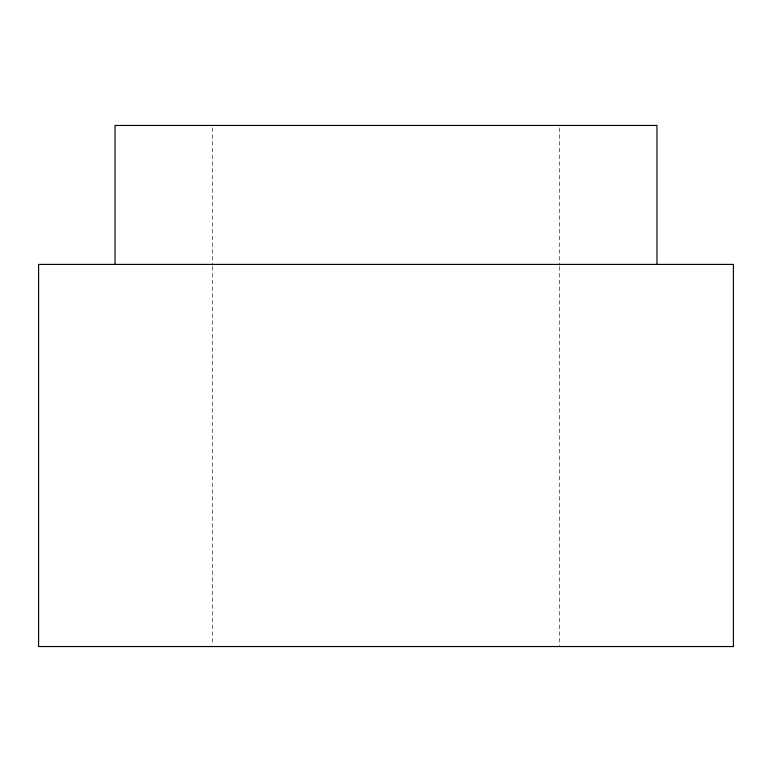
<?xml version="1.0" encoding="UTF-8"?>
<svg xmlns="http://www.w3.org/2000/svg" width="772" height="772" viewBox="0 0 772 772"><rect width="100%" height="100%" fill="white"/><g stroke="black" fill="none" stroke-linecap="round" stroke-linejoin="round"><path stroke-width="0.58" stroke-dasharray="3.86 2.9" d="M559.661 127.862L559.661 265.375M559.661 266.581L559.661 646.55M212.339 127.862L212.339 265.375M212.339 266.581L212.339 645.344"/><path stroke-width="1.16" d="M656.972 264.41L656.972 125.45L115.028 125.45L115.028 264.41M733.4 264.41L38.6 264.41L38.6 646.55L733.4 646.55L733.4 264.41"/></g></svg>
